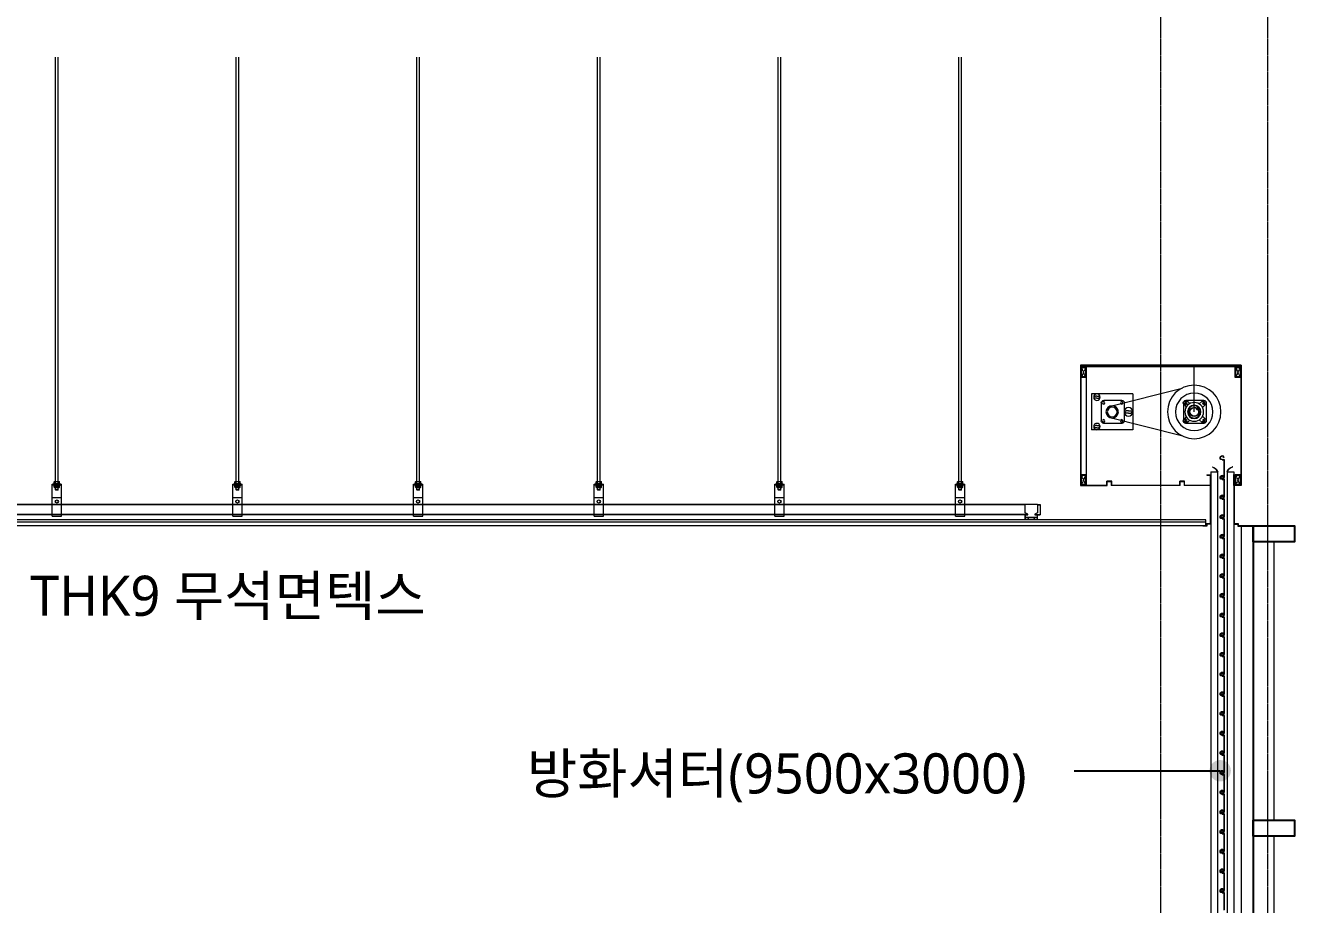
# Model space of a CAD drawing. Header units: inches. Extents: x 3675 to 732988, y -33059 to 70575.
# Drawn here: x 290503 to 295246, y -11315 to -8031 of the extents above; entities that cross this region are included whole.
import ezdxf
from ezdxf.enums import TextEntityAlignment as Align

# ---------------------------------------------------------------- set-up
doc = ezdxf.new("R2010")
doc.units = ezdxf.units.IN
doc.header["$MEASUREMENT"] = 0
doc.linetypes.add('CEN', pattern=[62, 60, -1, 0, -1])
doc.linetypes.add('HIDDENX2', pattern=[0.75, 0.5, -0.25])
doc.layers.get('0').update_dxf_attribs({"linetype": 'CONTINUOUS'})
for name, color, linetype, lineweight in [('A-AXIS-LINE', 1, 'CEN', 15), ('A-ELEV-LIN3', 8, 'CONTINUOUS', 18), ('A-MKXS-LEAD', 7, 'CONTINUOUS', 25), ('A-MKXS-TEXT1', 3, 'CONTINUOUS', 25), ('A-SECT-LIN1', 4, 'CONTINUOUS', 25), ('A-XXXX-FIN2', 6, 'CONTINUOUS', 20), ('A-XXXX-HATC', 8, 'CONTINUOUS', 18), ('DJ', 7, 'CONTINUOUS', 5)]:
    doc.layers.add(name, color=color, linetype=linetype, lineweight=lineweight)
doc.styles.add('맑은고딕', font='malgun.ttf')

# ---------------------------------------------------------------- blocks, each defined once
blk = doc.blocks.new('A$C40A0763A')
at = {"layer": 'A-ELEV-LIN3'}
for p, q in [((493.9, 2845.2), (221.6, 2914.1)), ((131.2, 2858.6), (131.2, 2791.4)), ((133.9, 2852.1), (145, 2841)), ((140.5, 2867.8), (207.7, 2867.8)), ((140.5, 2865.4), (140.5, 2851)), ((147, 2865.1), (157.5, 2854.6)), ((201.1, 2865.1), (192.1, 2856.1)), ((214.2, 2852.1), (205.8, 2843.6)), ((207.7, 2865.4), (207.7, 2851.7)), ((216.9, 2858.6), (216.9, 2791.4)), ((405.5, 2892.2), (560, 2892.2)), ((405.5, 2892.2), (405.5, 2757.8)), ((437.8, 2858.6), (437.8, 2791.4)), ((447.1, 2867.8), (514.3, 2867.8)), ((523.5, 2858.6), (523.5, 2851.7)), ((523.5, 2858.6), (523.5, 2791.4)), ((539.7, 2884.2), (534.5, 2884.2)), ((539.7, 2875.8), (534.5, 2875.8)), ((539.7, 2884.2), (545.6, 2884.2)), ((539.7, 2875.8), (545.6, 2875.8)), ((560, 2892.2), (560, 2757.8)), ((131.2, 2798.6), (131.2, 2791.4)), ((145, 2809), (133.9, 2797.9)), ((140.5, 2798.6), (140.5, 2783.6)), ((161.7, 2837.2), (165, 2840.2)), ((165.2, 2833.3), (161.7, 2837.2)), ((165, 2840.2), (168.5, 2836.3)), ((168.5, 2836.3), (165.2, 2833.3)), ((205.8, 2806.3), (214.2, 2797.9)), ((207.7, 2798.6), (207.7, 2784.3)), ((495.4, 2805.6), (223.7, 2737)), ((421.7, 2829.2), (413.3, 2829.2)), ((421.7, 2820.8), (413.3, 2820.8)), ((421.7, 2829.2), (430.1, 2829.2)), ((421.7, 2820.8), (430.1, 2820.8)), ((437.8, 2798.6), (437.8, 2791.4)), ((140.5, 2782.2), (207.7, 2782.2)), ((157.5, 2795.4), (147, 2784.9)), ((192.1, 2793.9), (201.1, 2784.9)), ((405.5, 2757.8), (560, 2757.8)), ((447.1, 2782.2), (514.3, 2782.2)), ((539.7, 2774.2), (534.5, 2774.2)), ((539.7, 2765.8), (534.5, 2765.8)), ((539.7, 2774.2), (545.6, 2774.2)), ((539.7, 2765.8), (545.6, 2765.8)), ((32.6, 2619.5), (32.9, 2620.2)), ((109.7, 2619.5), (109.4, 2620.2)), ((27.2, 2551.5), (27.2, 2591.5)), ((27.2, 2591.5), (28.7, 2591.5)), ((28.7, 2601.5), (28.7, -280)), ((53.7, 2601.5), (28.7, 2601.5)), ((53.7, 2601.5), (53.7, -280)), ((88.7, 2601.5), (88.7, -280)), ((113.7, 2601.5), (88.7, 2601.5)), ((113.7, 2601.5), (113.7, -280)), ((2.7, 2551.5), (27.2, 2551.5))]:
    blk.add_line(p, q, dxfattribs=at)
blk.add_lwpolyline([(176.2, 2825), (176.2, 2995)], dxfattribs=at)
for centre, radius in [((176.2, 2825), 100), ((176.2, 2825), 70), ((140.5, 2858.6), 4.62), ((176.2, 2825), 35), ((176.2, 2825), 25), ((176.2, 2825), 23), ((207.7, 2858.6), 4.62), ((447.1, 2858.6), 4.62), ((482.8, 2825), 23.1), ((482.8, 2825), 23.1), ((514.3, 2858.6), 4.62), ((539.7, 2880), 12.2), ((421.7, 2825), 16.2), ((482.8, 2825), 18.2), ((140.5, 2791.4), 4.62), ((207.7, 2791.4), 4.62), ((447.1, 2791.4), 4.62), ((514.3, 2791.4), 4.62), ((539.7, 2770), 12.2)]:
    blk.add_circle(centre, radius, dxfattribs=at)
for centre, radius, start, end in [((140.5, 2858.6), 9.24, 45, 225), ((140.5, 2858.6), 9.24, 90, 180), ((207.7, 2858.6), 9.24, 315, 135), ((207.7, 2858.6), 9.24, 0, 90), ((447.1, 2858.6), 9.24, 90, 180), ((514.3, 2858.6), 9.24, 0, 90), ((534.5, 2880), 4.2, 90, 270), ((545.6, 2880), 4.2, 270, 90), ((176.2, 2825), 17, 141.1444, 125.8836), ((176.2, 2825), 16, 141.7398, 125.5179), ((413.3, 2825), 4.2, 90, 270), ((430.1, 2825), 4.2, 270, 90), ((140.5, 2791.4), 9.24, 135, 315), ((140.5, 2791.4), 9.24, 180, 270), ((207.7, 2791.4), 9.24, 225, 45), ((207.7, 2791.4), 9.24, 270, 0), ((447.1, 2791.4), 9.24, 180, 270), ((514.3, 2791.4), 9.24, 270, 0), ((534.5, 2770), 4.2, 90, 270), ((545.6, 2770), 4.2, 270, 90), ((27.6, 2594.4), 25.5, 16.1, 78.6846), ((27.5, 2593.3), 27.5, 17.3443, 78.5827), ((114.9, 2593.3), 27.5, 101.4173, 162.6557), ((114.7, 2594.4), 25.5, 101.3154, 163.9)]:
    blk.add_arc(centre, radius, start, end, dxfattribs=at)
at = {"layer": 'DJ', "color": 4}
for p, q in [((1.2, 3000), (1.2, 2550)), ((1.2, 3000), (1.2, 2995)), ((1.2, 2995), (601.2, 2995)), ((601.2, 3000), (601.2, 2550)), ((64.1, 2645.4), (64.1, 2580.9)), ((65.7, 2644.8), (65.7, 2581.4)), ((72.1, 2647.4), (66.1, 2647.4)), ((72.2, 2645.8), (66.7, 2645.8)), ((67.3, 2653.1), (68.5, 2654.1)), ((28.7, 2550), (28.7, 2591.5)), ((64.1, 2571.9), (64.1, 2508.3)), ((65.7, 2571.3), (65.7, 2507.9)), ((72.1, 2573.9), (66.1, 2573.9)), ((72.2, 2572.3), (66.7, 2572.3)), ((67.3, 2579.6), (68.5, 2580.6)), ((69.1, 2584.9), (70.2, 2583.7)), ((72.1, 2576.4), (70.7, 2576.4)), ((70.7, 2574.8), (72.1, 2574.8)), ((113.7, 2550), (113.7, 2590)), ((128.7, 2590), (113.7, 2590)), ((128.7, 2590), (128.7, 2588.5)), ((228.7, 2565), (213.7, 2565)), ((213.7, 2565), (213.7, 2550)), ((228.7, 2550), (228.7, 2565)), ((501.2, 2565), (486.2, 2565)), ((486.2, 2565), (486.2, 2550)), ((501.2, 2550), (501.2, 2565)), ((1.2, 2550), (28.7, 2550)), ((113.7, 2550), (213.7, 2550)), ((228.7, 2550), (486.2, 2550)), ((228.7, 2550), (486.2, 2550)), ((501.2, 2550), (601.2, 2550)), ((601.2, 2550), (501.2, 2550)), ((601.2, 2550), (501.2, 2550)), ((64.1, 2498.4), (64.1, 2434.8)), ((65.7, 2497.8), (65.7, 2434.4)), ((72.1, 2500.4), (66.1, 2500.4)), ((72.2, 2498.8), (66.7, 2498.8)), ((67.3, 2506.1), (68.5, 2507)), ((69.1, 2511.5), (70.2, 2510.2)), ((72.1, 2502.9), (70.7, 2502.9)), ((70.7, 2501.3), (72.1, 2501.3)), ((64.1, 2424.9), (64.1, 2361.3)), ((65.7, 2424.3), (65.7, 2360.9)), ((72.1, 2426.9), (66.1, 2426.9)), ((72.2, 2425.3), (66.7, 2425.3)), ((67.3, 2432.6), (68.5, 2433.6)), ((69.1, 2437.9), (70.2, 2436.6)), ((72.1, 2429.4), (70.7, 2429.4)), ((70.7, 2427.8), (72.1, 2427.8)), ((64.2, 2351.4), (64.2, 2287.8)), ((65.8, 2350.8), (65.8, 2287.4)), ((72.2, 2353.4), (66.2, 2353.4)), ((72.3, 2351.8), (66.8, 2351.8)), ((67.4, 2359.1), (68.5, 2360.1)), ((69.1, 2364.4), (70.2, 2363.2)), ((72.1, 2355.9), (70.7, 2355.9)), ((70.7, 2354.3), (72.1, 2354.3)), ((64.2, 2277.9), (64.2, 2214.3)), ((65.8, 2277.3), (65.8, 2213.9)), ((72.2, 2279.9), (66.2, 2279.9)), ((72.3, 2278.3), (66.8, 2278.3)), ((67.4, 2285.6), (68.5, 2286.6)), ((69.2, 2290.9), (70.2, 2289.6)), ((72.2, 2282.4), (70.8, 2282.4)), ((70.8, 2280.8), (72.2, 2280.8)), ((64.2, 2204.3), (64.2, 2140.7)), ((65.8, 2203.7), (65.8, 2140.3)), ((72.2, 2206.3), (66.2, 2206.3)), ((72.3, 2204.7), (66.8, 2204.7)), ((67.4, 2212), (68.5, 2213)), ((69.2, 2217.4), (70.2, 2216.2)), ((72.2, 2208.9), (70.8, 2208.9)), ((70.8, 2207.3), (72.2, 2207.3)), ((67.4, 2138.6), (68.5, 2139.5)), ((69.2, 2143.8), (70.2, 2142.6)), ((72.2, 2135.3), (70.8, 2135.3)), ((64.2, 2130.9), (64.2, 2067.3)), ((65.8, 2130.3), (65.8, 2066.9)), ((72.2, 2132.9), (66.2, 2132.9)), ((72.3, 2131.3), (66.8, 2131.3)), ((70.8, 2133.7), (72.2, 2133.7)), ((64.2, 2057.4), (64.2, 1993.8)), ((65.8, 2056.8), (65.8, 1993.4)), ((72.1, 2059.4), (66.2, 2059.4)), ((72.2, 2057.8), (66.8, 2057.8)), ((67.4, 2065), (68.5, 2066)), ((69.2, 2070.4), (70.2, 2069.1)), ((72.2, 2061.9), (70.8, 2061.9)), ((70.8, 2060.3), (72.2, 2060.3)), ((67.4, 1991.6), (68.5, 1992.6)), ((69.2, 1996.9), (70.2, 1995.6)), ((64.2, 1983.9), (64.2, 1920.3)), ((65.8, 1983.3), (65.8, 1919.9)), ((72.1, 1985.9), (66.2, 1985.9)), ((72.2, 1984.3), (66.8, 1984.3)), ((72.2, 1988.4), (70.8, 1988.4)), ((70.8, 1986.8), (72.2, 1986.8)), ((64.2, 1910.3), (64.2, 1846.7)), ((65.8, 1909.7), (65.8, 1846.3)), ((72.1, 1912.3), (66.2, 1912.3)), ((72.2, 1910.7), (66.8, 1910.7)), ((67.4, 1918), (68.5, 1919)), ((69.2, 1923.4), (70.2, 1922.1)), ((72.2, 1914.9), (70.8, 1914.9)), ((70.8, 1913.3), (72.2, 1913.3)), ((69.2, 1849.8), (70.2, 1848.6)), ((64.2, 1836.8), (64.2, 1773.2)), ((65.8, 1836.2), (65.8, 1772.8)), ((72.1, 1838.8), (66.2, 1838.8)), ((72.2, 1837.2), (66.8, 1837.2)), ((67.4, 1844.5), (68.5, 1845.5)), ((72.2, 1841.3), (70.8, 1841.3)), ((70.8, 1839.7), (72.2, 1839.7)), ((64.3, 1763.3), (64.3, 1699.7)), ((65.9, 1762.7), (65.9, 1699.3)), ((72.2, 1765.3), (66.3, 1765.3)), ((72.4, 1763.7), (66.9, 1763.7)), ((67.5, 1771), (68.6, 1772)), ((69.2, 1776.3), (70.2, 1775.1)), ((72.2, 1767.8), (70.8, 1767.8)), ((70.8, 1766.2), (72.2, 1766.2)), ((64.3, 1689.9), (64.3, 1626.3)), ((65.9, 1689.3), (65.9, 1625.9)), ((72.2, 1691.9), (66.3, 1691.9)), ((72.4, 1690.3), (66.9, 1690.3)), ((67.5, 1697.6), (68.6, 1698.5)), ((69.3, 1702.8), (70.3, 1701.6)), ((72.3, 1694.3), (70.9, 1694.3)), ((70.9, 1692.7), (72.3, 1692.7)), ((64.3, 1616.3), (64.3, 1552.7)), ((65.9, 1615.7), (65.9, 1552.3)), ((72.2, 1618.3), (66.3, 1618.3)), ((72.4, 1616.7), (66.9, 1616.7)), ((67.5, 1624), (68.6, 1625)), ((69.3, 1629.4), (70.3, 1628.1)), ((72.3, 1620.9), (70.9, 1620.9)), ((70.9, 1619.3), (72.3, 1619.3)), ((64.3, 1542.8), (64.3, 1479.2)), ((65.9, 1542.2), (65.9, 1478.8)), ((72.2, 1544.8), (66.3, 1544.8)), ((72.4, 1543.2), (66.9, 1543.2)), ((67.5, 1550.5), (68.6, 1551.5)), ((69.3, 1555.8), (70.3, 1554.5)), ((72.3, 1547.3), (70.9, 1547.3)), ((70.9, 1545.7), (72.3, 1545.7)), ((72.3, 1471.3), (66.3, 1471.3)), ((67.5, 1477), (68.7, 1478)), ((69.3, 1482.3), (70.3, 1481.1)), ((72.3, 1473.8), (70.9, 1473.8)), ((70.9, 1472.2), (72.3, 1472.2)), ((64.3, 1469.3), (64.3, 1405.7)), ((65.9, 1468.7), (65.9, 1405.3)), ((72.4, 1469.7), (66.9, 1469.7)), ((64.3, 1395.8), (64.3, 1332.2)), ((65.9, 1395.2), (65.9, 1331.8)), ((72.3, 1397.8), (66.3, 1397.8)), ((72.4, 1396.2), (66.9, 1396.2)), ((67.5, 1403.5), (68.7, 1404.5)), ((69.3, 1408.8), (70.4, 1407.5)), ((72.3, 1400.3), (70.9, 1400.3)), ((70.9, 1398.7), (72.3, 1398.7)), ((67.5, 1329.9), (68.7, 1330.9)), ((69.3, 1335.3), (70.4, 1334.1)), ((64.3, 1322.2), (64.3, 1258.6)), ((65.9, 1321.6), (65.9, 1258.2)), ((72.3, 1324.2), (66.3, 1324.2)), ((72.4, 1322.6), (66.9, 1322.6)), ((72.3, 1326.8), (70.9, 1326.8)), ((70.9, 1325.2), (72.3, 1325.2)), ((64.3, 1248.8), (64.3, 1185.2)), ((65.9, 1248.2), (65.9, 1184.8)), ((72.3, 1250.8), (66.3, 1250.8)), ((72.4, 1249.2), (66.9, 1249.2)), ((67.5, 1256.5), (68.7, 1257.5)), ((69.3, 1261.7), (70.4, 1260.5)), ((72.3, 1253.2), (70.9, 1253.2)), ((70.9, 1251.6), (72.3, 1251.6)), ((69.3, 1188.3), (70.4, 1187)), ((64.3, 1175.3), (64.3, 1111.7)), ((65.9, 1174.7), (65.9, 1111.3)), ((72.3, 1177.3), (66.3, 1177.3)), ((72.4, 1175.7), (66.9, 1175.7)), ((67.5, 1183), (68.6, 1183.9)), ((72.3, 1179.8), (70.9, 1179.8)), ((70.9, 1178.2), (72.3, 1178.2)), ((64.3, 1101.8), (64.3, 1038.2)), ((65.9, 1101.2), (65.9, 1037.8)), ((72.3, 1103.8), (66.3, 1103.8)), ((72.4, 1102.2), (66.9, 1102.2)), ((67.5, 1109.5), (68.6, 1110.5)), ((69.3, 1114.8), (70.3, 1113.5)), ((72.3, 1106.3), (70.9, 1106.3)), ((70.9, 1104.7), (72.3, 1104.7)), ((64.3, 1028.2), (64.3, 964.6)), ((65.9, 1027.6), (65.9, 964.2)), ((72.3, 1030.2), (66.3, 1030.2)), ((72.4, 1028.6), (66.9, 1028.6)), ((67.5, 1035.9), (68.6, 1036.9)), ((69.3, 1041.3), (70.3, 1040.1)), ((72.3, 1032.8), (70.9, 1032.8)), ((70.9, 1031.2), (72.3, 1031.2))]:
    blk.add_line(p, q, dxfattribs=at)
at = {"layer": 'DJ', "color": 8}
for p, q in [((2.7, 2993.5), (599.7, 2993.5)), ((2.7, 2993.5), (2.7, 2551.5)), ((599.7, 2993.5), (599.7, 2593.5)), ((579.7, 2956.5), (579.7, 2591.5)), ((128.7, 2588.5), (115.2, 2588.5)), ((115.2, 2551.5), (115.2, 2588.5)), ((212.2, 2566.5), (230.2, 2566.5)), ((212.2, 2551.5), (212.2, 2566.5)), ((230.2, 2551.5), (230.2, 2566.5)), ((484.7, 2566.5), (502.7, 2566.5)), ((484.7, 2551.5), (484.7, 2566.5)), ((502.7, 2551.5), (502.7, 2566.5)), ((212.2, 2551.5), (115.2, 2551.5)), ((455.6, 2551.5), (230.2, 2551.5)), ((484.7, 2551.5), (452.7, 2551.5)), ((599.7, 2551.5), (502.7, 2551.5))]:
    blk.add_line(p, q, dxfattribs=at)
at = {"layer": 'DJ', "color": 8, "linetype": 'HIDDENX2'}
for p, q in [((5.2, 2956), (20.2, 2991)), ((5.2, 2991), (20.2, 2956)), ((582.2, 2956), (597.2, 2991)), ((582.2, 2991), (597.2, 2956)), ((5.2, 2554), (20.2, 2589)), ((5.2, 2589), (20.2, 2554)), ((582.2, 2554), (597.2, 2589)), ((582.2, 2589), (597.2, 2554))]:
    blk.add_line(p, q, dxfattribs=at)
at = {"layer": 'DJ', "color": 4}
blk.add_lwpolyline([(176.2, 3000), (1.2, 3000), (601.2, 3000)], dxfattribs=at)
at = {"layer": 'DJ', "color": 5}
for points in [[(2.7, 2993.5), (2.7, 2953.5), (22.7, 2953.5), (22.7, 2993.5)], [(579.7, 2993.5), (579.7, 2953.5), (599.7, 2953.5), (599.7, 2993.5)], [(2.7, 2591.5), (2.7, 2551.5), (22.7, 2551.5), (22.7, 2591.5)], [(579.7, 2591.5), (579.7, 2551.5), (599.7, 2551.5), (599.7, 2591.5)]]:
    blk.add_lwpolyline(points, close=True, dxfattribs=at)
at = {"layer": 'DJ', "color": 8, "linetype": 'HIDDENX2'}
for points in [[(5.2, 2991), (5.2, 2956), (20.2, 2956), (20.2, 2991)], [(582.2, 2991), (582.2, 2956), (597.2, 2956), (597.2, 2991)], [(5.2, 2589), (5.2, 2554), (20.2, 2554), (20.2, 2589)], [(582.2, 2589), (582.2, 2554), (597.2, 2554), (597.2, 2589)]]:
    blk.add_lwpolyline(points, close=True, dxfattribs=at)
at = {"layer": 'DJ', "color": 4}
for centre, radius, start, end in [((71.1, 2656.7), 5.17, 95.374, 223.2375), ((71.2, 2656.7), 3.73, 104.6814, 223.594), ((71.6, 2653.8), 8.03, 274.5671, 101.9199), ((71.5, 2653.9), 6.51, 274.8009, 101.6217), ((66.1, 2645.4), 2, 90, 180), ((66.7, 2644.8), 1, 90, 180), ((70.7, 2581.4), 6.6, 180, 269.9997), ((66.1, 2571.9), 2, 90, 180), ((70.7, 2581.4), 5, 180, 270), ((66.7, 2571.3), 1, 90, 180), ((71.1, 2583.2), 5.17, 95.374, 223.2375), ((71.2, 2583.2), 3.73, 104.6814, 223.594), ((72.1, 2580.3), 5.5, 268.1108, 123.0557), ((71.6, 2580.4), 8.03, 274.5671, 101.9199), ((71.5, 2580.4), 6.51, 274.8009, 101.6217), ((72.1, 2580.3), 3.9, 270, 120.4529), ((71.1, 2509.6), 5.17, 95.374, 223.2375), ((71.6, 2506.8), 8.03, 274.5671, 101.9199), ((70.7, 2507.9), 6.6, 180, 269.9997), ((66.1, 2498.4), 2, 90, 180), ((70.7, 2507.9), 5, 180, 270), ((66.7, 2497.8), 1, 90, 180), ((71.2, 2509.6), 3.73, 104.6814, 223.594), ((72.1, 2506.8), 5.5, 268.1108, 123.0557), ((71.5, 2506.8), 6.51, 274.8009, 101.6217), ((72.1, 2506.8), 3.9, 270, 120.4529), ((70.7, 2434.4), 6.6, 180, 269.9997), ((66.1, 2424.9), 2, 90, 180), ((70.7, 2434.4), 5, 180, 270), ((66.7, 2424.3), 1, 90, 180), ((71.1, 2436.1), 5.17, 95.374, 223.2375), ((71.2, 2436.2), 3.73, 104.6814, 223.594), ((72.1, 2433.3), 5.5, 268.1108, 123.0557), ((71.6, 2433.3), 8.03, 274.5671, 101.9199), ((71.5, 2433.4), 6.51, 274.8009, 101.6217), ((72.1, 2433.3), 3.9, 270, 120.4529), ((70.7, 2360.9), 6.6, 180, 269.9997), ((66.2, 2351.4), 2, 90, 180), ((70.7, 2360.9), 5, 180, 270), ((66.8, 2350.8), 1, 90, 180), ((71.2, 2362.6), 5.17, 95.374, 223.2375), ((71.2, 2362.6), 3.73, 104.6814, 223.594), ((72.1, 2359.8), 5.5, 268.1108, 123.0557), ((71.6, 2359.8), 8.03, 274.5671, 101.9199), ((72.1, 2359.8), 3.9, 270, 120.4529), ((71.6, 2359.9), 6.51, 274.8009, 101.6217), ((70.8, 2287.4), 6.6, 180, 269.9997), ((66.2, 2277.9), 2, 90, 180), ((70.8, 2287.4), 5, 180, 270), ((66.8, 2277.3), 1, 90, 180), ((71.2, 2289.2), 5.17, 95.374, 223.2375), ((71.2, 2289.2), 3.73, 104.6814, 223.594), ((72.2, 2286.3), 5.5, 268.1108, 123.0557), ((71.6, 2286.3), 8.03, 274.5671, 101.9199), ((72.2, 2286.3), 3.9, 270, 120.4529), ((71.6, 2286.4), 6.51, 274.8009, 101.6217), ((70.8, 2213.9), 6.6, 180, 269.9997), ((66.2, 2204.3), 2, 90, 180), ((70.8, 2213.9), 5, 180, 270), ((66.8, 2203.7), 1, 90, 180), ((71.2, 2215.6), 5.17, 95.374, 223.2375), ((71.2, 2215.6), 3.73, 104.6814, 223.594), ((72.2, 2212.8), 5.5, 268.1108, 123.0557), ((71.6, 2212.7), 8.03, 274.5671, 101.9199), ((72.2, 2212.8), 3.9, 270, 120.4529), ((71.6, 2212.8), 6.51, 274.8009, 101.6217), ((70.8, 2140.3), 6.6, 180, 269.9997), ((70.8, 2140.3), 5, 180, 270), ((71.2, 2142.1), 5.17, 95.374, 223.2375), ((71.2, 2142.1), 3.73, 104.6814, 223.594), ((72.2, 2139.2), 5.5, 268.1108, 123.0557), ((71.6, 2139.3), 8.03, 274.5671, 101.9199), ((72.2, 2139.2), 3.9, 270, 120.4529), ((71.6, 2139.4), 6.51, 274.8009, 101.6217), ((66.2, 2130.9), 2, 90, 180), ((66.8, 2130.3), 1, 90, 180), ((70.8, 2066.9), 6.6, 180, 269.9997), ((66.2, 2057.4), 2, 90, 180), ((70.8, 2066.9), 5, 180, 270), ((66.8, 2056.8), 1, 90, 180), ((71.1, 2068.6), 5.17, 95.374, 223.2375), ((71.2, 2068.6), 3.73, 104.6814, 223.594), ((72.2, 2065.8), 5.5, 268.1108, 123.0557), ((71.6, 2065.8), 8.03, 274.5671, 101.9199), ((72.2, 2065.8), 3.9, 270, 120.4529), ((71.6, 2065.8), 6.51, 274.8009, 101.6217), ((70.8, 1993.4), 6.6, 180, 269.9997), ((70.8, 1993.4), 5, 180, 270), ((71.1, 1995.1), 5.17, 95.374, 223.2375), ((71.2, 1995.1), 3.73, 104.6814, 223.594), ((72.2, 1992.3), 5.5, 268.1108, 123.0557), ((71.6, 1992.3), 8.03, 274.5671, 101.9199), ((72.2, 1992.3), 3.9, 270, 120.4529), ((71.6, 1992.4), 6.51, 274.8009, 101.6217), ((66.2, 1983.9), 2, 90, 180), ((66.8, 1983.3), 1, 90, 180), ((70.8, 1919.9), 6.6, 180, 269.9997), ((66.2, 1910.3), 2, 90, 180), ((70.8, 1919.9), 5, 180, 270), ((66.8, 1909.7), 1, 90, 180), ((71.1, 1921.5), 5.17, 95.374, 223.2375), ((71.2, 1921.6), 3.73, 104.6814, 223.594), ((72.2, 1918.8), 5.5, 268.1108, 123.0557), ((71.6, 1918.7), 8.03, 274.5671, 101.9199), ((72.2, 1918.8), 3.9, 270, 120.4529), ((71.6, 1918.8), 6.51, 274.8009, 101.6217), ((71.1, 1848.1), 5.17, 95.374, 223.2375), ((71.2, 1848.1), 3.73, 104.6814, 223.594), ((72.2, 1845.2), 5.5, 268.1108, 123.0557), ((71.6, 1845.2), 8.03, 274.5671, 101.9199), ((71.6, 1845.3), 6.51, 274.8009, 101.6217), ((70.8, 1846.3), 6.6, 180, 269.9997), ((66.2, 1836.8), 2, 90, 180), ((70.8, 1846.3), 5, 180, 270), ((66.8, 1836.2), 1, 90, 180), ((72.2, 1845.2), 3.9, 270, 120.4529), ((70.8, 1772.8), 6.6, 180, 269.9997), ((66.3, 1763.3), 2, 90, 180), ((70.8, 1772.8), 5, 180, 270), ((66.9, 1762.7), 1, 90, 180), ((71.2, 1774.6), 5.17, 95.374, 223.2375), ((71.3, 1774.6), 3.73, 104.6814, 223.594), ((72.2, 1771.7), 5.5, 268.1108, 123.0557), ((71.7, 1771.7), 8.03, 274.5671, 101.9199), ((72.2, 1771.7), 3.9, 270, 120.4529), ((71.7, 1771.8), 6.51, 274.8009, 101.6217), ((70.9, 1699.3), 6.6, 180, 269.9997), ((66.3, 1689.9), 2, 90, 180), ((70.9, 1699.3), 5, 180, 270), ((66.9, 1689.3), 1, 90, 180), ((71.2, 1701.1), 5.17, 95.374, 223.2375), ((71.3, 1701.1), 3.73, 104.6814, 223.594), ((72.3, 1698.2), 5.5, 268.1108, 123.0557), ((71.7, 1698.3), 8.03, 274.5671, 101.9199), ((72.3, 1698.2), 3.9, 270, 120.4529), ((71.7, 1698.3), 6.51, 274.8009, 101.6217), ((70.9, 1625.9), 6.6, 180, 269.9997), ((66.3, 1616.3), 2, 90, 180), ((70.9, 1625.9), 5, 180, 270), ((66.9, 1615.7), 1, 90, 180), ((71.2, 1627.5), 5.17, 95.374, 223.2375), ((71.3, 1627.5), 3.73, 104.6814, 223.594), ((72.3, 1624.8), 5.5, 268.1108, 123.0557), ((71.7, 1624.7), 8.03, 274.5671, 101.9199), ((72.3, 1624.8), 3.9, 270, 120.4529), ((71.7, 1624.8), 6.51, 274.8009, 101.6217), ((70.9, 1552.3), 6.6, 180, 269.9997), ((66.3, 1542.8), 2, 90, 180), ((70.9, 1552.3), 5, 180, 270), ((66.9, 1542.2), 1, 90, 180), ((71.2, 1554), 5.17, 95.374, 223.2375), ((71.3, 1554.1), 3.73, 104.6814, 223.594), ((72.3, 1551.2), 5.5, 268.1108, 123.0557), ((71.7, 1551.2), 8.03, 274.5671, 101.9199), ((72.3, 1551.2), 3.9, 270, 120.4529), ((71.7, 1551.3), 6.51, 274.8009, 101.6217), ((70.9, 1478.8), 6.6, 180, 269.9997), ((66.3, 1469.3), 2, 90, 180), ((70.9, 1478.8), 5, 180, 270), ((71.3, 1480.5), 5.17, 95.374, 223.2375), ((71.4, 1480.5), 3.73, 104.6814, 223.594), ((72.3, 1477.7), 5.5, 268.1108, 123.0557), ((71.8, 1477.7), 8.03, 274.5671, 101.9199), ((72.3, 1477.7), 3.9, 270, 120.4529), ((71.7, 1477.8), 6.51, 274.8009, 101.6217), ((66.9, 1468.7), 1, 90, 180), ((70.9, 1405.3), 6.6, 180, 269.9997), ((66.3, 1395.8), 2, 90, 180), ((70.9, 1405.3), 5, 180, 270), ((66.9, 1395.2), 1, 90, 180), ((71.3, 1407.1), 5.17, 95.374, 223.2375), ((71.4, 1407.1), 3.73, 104.6814, 223.594), ((72.3, 1404.2), 5.5, 268.1108, 123.0557), ((71.8, 1404.2), 8.03, 274.5671, 101.9199), ((71.7, 1404.3), 6.51, 274.8009, 101.6217), ((72.3, 1404.2), 3.9, 270, 120.4529), ((70.9, 1331.8), 6.6, 180, 269.9997), ((70.9, 1331.8), 5, 180, 270), ((71.3, 1333.5), 5.17, 95.374, 223.2375), ((71.4, 1333.5), 3.73, 104.6814, 223.594), ((72.3, 1330.7), 5.5, 268.1108, 123.0557), ((71.8, 1330.6), 8.03, 274.5671, 101.9199), ((71.7, 1330.7), 6.51, 274.8009, 101.6217), ((72.3, 1330.7), 3.9, 270, 120.4529), ((66.3, 1322.2), 2, 90, 180), ((66.9, 1321.6), 1, 90, 180), ((70.9, 1258.2), 6.6, 180, 269.9997), ((66.3, 1248.8), 2, 90, 180), ((70.9, 1258.2), 5, 180, 270), ((66.9, 1248.2), 1, 90, 180), ((71.3, 1260), 5.17, 95.374, 223.2375), ((71.4, 1260), 3.73, 104.6814, 223.594), ((72.3, 1257.1), 5.5, 268.1108, 123.0557), ((71.8, 1257.2), 8.03, 274.5671, 101.9199), ((71.7, 1257.3), 6.51, 274.8009, 101.6217), ((72.3, 1257.1), 3.9, 270, 120.4529), ((71.3, 1186.5), 5.17, 95.374, 223.2375), ((71.3, 1186.5), 3.73, 104.6814, 223.594), ((72.3, 1183.7), 5.5, 268.1108, 123.0557), ((71.7, 1183.7), 8.03, 274.5671, 101.9199), ((71.7, 1183.7), 6.51, 274.8009, 101.6217), ((72.3, 1183.7), 3.9, 270, 120.4529), ((70.9, 1184.8), 6.6, 180, 269.9997), ((66.3, 1175.3), 2, 90, 180), ((70.9, 1184.8), 5, 180, 270), ((66.9, 1174.7), 1, 90, 180), ((70.9, 1111.3), 6.6, 180, 269.9997), ((66.3, 1101.8), 2, 90, 180), ((70.9, 1111.3), 5, 180, 270), ((66.9, 1101.2), 1, 90, 180), ((71.3, 1113), 5.17, 95.374, 223.2375), ((71.3, 1113), 3.73, 104.6814, 223.594), ((72.3, 1110.2), 5.5, 268.1108, 123.0557), ((71.7, 1110.2), 8.03, 274.5671, 101.9199), ((72.3, 1110.2), 3.9, 270, 120.4529), ((71.7, 1110.3), 6.51, 274.8009, 101.6217), ((71.3, 1039.4), 5.17, 95.374, 223.2375), ((71.7, 1036.6), 8.03, 274.5671, 101.9199), ((70.9, 1037.8), 6.6, 180, 269.9997), ((66.3, 1028.2), 2, 90, 180), ((70.9, 1037.8), 5, 180, 270), ((66.9, 1027.6), 1, 90, 180), ((71.3, 1039.5), 3.73, 104.6814, 223.594), ((72.3, 1036.7), 5.5, 268.1108, 123.0557), ((72.3, 1036.7), 3.9, 270, 120.4529), ((71.7, 1036.7), 6.51, 274.8009, 101.6217)]:
    blk.add_arc(centre, radius, start, end, dxfattribs=at)

msp = doc.modelspace()

# ---------------------------------------------------------------- hatches: boundary and pattern name
at = {"layer": 'A-MKXS-LEAD'}
h = msp.add_hatch(color=256, dxfattribs=at)
h.dxf.hatch_style = 1
h.paths.add_polyline_path([(294927.5, -10815, -1), (295007.5, -10815, -1)])

# ---------------------------------------------------------------- linework, layer by layer
at = {"layer": 'A-AXIS-LINE'}
for p, q in [((294745.6, -14599.5), (294745.6, -5849.5)), ((295145.6, -14599.5), (295145.6, -5849.5))]:
    msp.add_line(p, q, dxfattribs=at)
at = {"layer": 'A-ELEV-LIN3'}
for p, q in [((290615.6, -9765.9), (290615.6, -8149.5)), ((290625.6, -9765.9), (290625.6, -8149.5)), ((291290.6, -9765.9), (291290.6, -8149.5)), ((291300.6, -9765.9), (291300.6, -8149.5)), ((291965.6, -9765.9), (291965.6, -8149.5)), ((291975.6, -9765.9), (291975.6, -8149.5)), ((292640.6, -9765.9), (292640.6, -8149.5)), ((292650.6, -9765.9), (292650.6, -8149.5)), ((293315.6, -9765.9), (293315.6, -8149.5)), ((293325.6, -9765.9), (293325.6, -8149.5)), ((293990.6, -9765.9), (293990.6, -8149.5)), ((294000.6, -9765.9), (294000.6, -8149.5)), ((290603.1, -9744.5), (290638.1, -9744.5)), ((290603.1, -9864.5), (290603.1, -9744.5)), ((290603.1, -9746.5), (290638.1, -9746.5)), ((290608.6, -9748.5), (290608.6, -9742.5)), ((290608.6, -9742.5), (290632.6, -9742.5)), ((290608.6, -9748.5), (290632.6, -9748.5)), ((290608.6, -9748.5), (290632.6, -9748.5)), ((290611.6, -9734.5), (290610.6, -9735.5)), ((290610.6, -9742.5), (290610.6, -9735.5)), ((290610.6, -9742.5), (290610.6, -9735.5)), ((290610.6, -9755.5), (290610.6, -9748.5)), ((290611.6, -9756.5), (290610.6, -9755.5)), ((290611.6, -9756.5), (290610.6, -9755.5)), ((290611.6, -9734.5), (290629.6, -9734.5)), ((290611.6, -9756.5), (290629.6, -9756.5)), ((290613.9, -9734.5), (290615.6, -9736.2)), ((290613.9, -9742.5), (290615.6, -9740.8)), ((290613.9, -9748.5), (290615.6, -9750.2)), ((290613.9, -9748.5), (290615.6, -9750.2)), ((290613.9, -9756.5), (290615.6, -9754.8)), ((290617.2, -9734.5), (290615.6, -9736.2)), ((290617.2, -9742.5), (290615.6, -9740.8)), ((290617.2, -9748.5), (290615.6, -9750.2)), ((290615.6, -9765.9), (290615.6, -9748.5)), ((290617.2, -9748.5), (290615.6, -9750.2)), ((290617.2, -9756.5), (290615.6, -9754.8)), ((290625.6, -9765.9), (290615.6, -9765.9)), ((290615.6, -9765.9), (290616.6, -9766.9)), ((290624.6, -9766.9), (290616.6, -9766.9)), ((290620.6, -9756.5), (290620.6, -9748.5)), ((290620.6, -9756.5), (290620.6, -9748.5)), ((290623.9, -9734.5), (290625.6, -9736.2)), ((290623.9, -9742.5), (290625.6, -9740.8)), ((290623.9, -9748.5), (290625.6, -9750.2)), ((290623.9, -9756.5), (290625.6, -9754.8)), ((290625.6, -9765.9), (290624.6, -9766.9)), ((290627.2, -9734.5), (290625.6, -9736.2)), ((290627.2, -9742.5), (290625.6, -9740.8)), ((290627.2, -9748.5), (290625.6, -9750.2)), ((290625.6, -9765.9), (290625.6, -9748.5)), ((290627.2, -9756.5), (290625.6, -9754.8)), ((290630.6, -9735.5), (290629.6, -9734.5)), ((290630.6, -9755.5), (290629.6, -9756.5)), ((290630.6, -9742.5), (290630.6, -9735.5)), ((290630.6, -9742.5), (290630.6, -9735.5)), ((290630.6, -9755.5), (290630.6, -9748.5)), ((290632.6, -9748.5), (290632.6, -9742.5)), ((290638.1, -9864.5), (290638.1, -9744.5)), ((291278.1, -9744.5), (291313.1, -9744.5)), ((291278.1, -9864.5), (291278.1, -9744.5)), ((291278.1, -9746.5), (291313.1, -9746.5)), ((291283.6, -9748.5), (291283.6, -9742.5)), ((291283.6, -9742.5), (291307.6, -9742.5)), ((291283.6, -9748.5), (291307.6, -9748.5)), ((291283.6, -9748.5), (291307.6, -9748.5)), ((291286.6, -9734.5), (291285.6, -9735.5)), ((291285.6, -9742.5), (291285.6, -9735.5)), ((291285.6, -9742.5), (291285.6, -9735.5)), ((291285.6, -9755.5), (291285.6, -9748.5)), ((291286.6, -9756.5), (291285.6, -9755.5)), ((291286.6, -9756.5), (291285.6, -9755.5)), ((291286.6, -9734.5), (291304.6, -9734.5)), ((291286.6, -9756.5), (291304.6, -9756.5)), ((291288.9, -9734.5), (291290.6, -9736.2)), ((291288.9, -9742.5), (291290.6, -9740.8)), ((291288.9, -9748.5), (291290.6, -9750.2)), ((291288.9, -9748.5), (291290.6, -9750.2)), ((291288.9, -9756.5), (291290.6, -9754.8)), ((291292.2, -9734.5), (291290.6, -9736.2)), ((291292.2, -9742.5), (291290.6, -9740.8)), ((291292.2, -9748.5), (291290.6, -9750.2)), ((291290.6, -9765.9), (291290.6, -9748.5)), ((291292.2, -9748.5), (291290.6, -9750.2)), ((291292.2, -9756.5), (291290.6, -9754.8)), ((291300.6, -9765.9), (291290.6, -9765.9)), ((291290.6, -9765.9), (291291.6, -9766.9)), ((291299.6, -9766.9), (291291.6, -9766.9)), ((291295.6, -9756.5), (291295.6, -9748.5)), ((291295.6, -9756.5), (291295.6, -9748.5)), ((291298.9, -9734.5), (291300.6, -9736.2)), ((291298.9, -9742.5), (291300.6, -9740.8)), ((291298.9, -9748.5), (291300.6, -9750.2)), ((291298.9, -9756.5), (291300.6, -9754.8)), ((291300.6, -9765.9), (291299.6, -9766.9)), ((291302.2, -9734.5), (291300.6, -9736.2)), ((291302.2, -9742.5), (291300.6, -9740.8)), ((291302.2, -9748.5), (291300.6, -9750.2)), ((291300.6, -9765.9), (291300.6, -9748.5)), ((291302.2, -9756.5), (291300.6, -9754.8)), ((291305.6, -9735.5), (291304.6, -9734.5)), ((291305.6, -9755.5), (291304.6, -9756.5)), ((291305.6, -9742.5), (291305.6, -9735.5)), ((291305.6, -9742.5), (291305.6, -9735.5)), ((291305.6, -9755.5), (291305.6, -9748.5)), ((291307.6, -9748.5), (291307.6, -9742.5)), ((291313.1, -9864.5), (291313.1, -9744.5)), ((291953.1, -9744.5), (291988.1, -9744.5)), ((291953.1, -9864.5), (291953.1, -9744.5)), ((291953.1, -9746.5), (291988.1, -9746.5)), ((291958.6, -9748.5), (291958.6, -9742.5)), ((291958.6, -9742.5), (291982.6, -9742.5)), ((291958.6, -9748.5), (291982.6, -9748.5)), ((291958.6, -9748.5), (291982.6, -9748.5)), ((291961.6, -9734.5), (291960.6, -9735.5)), ((291960.6, -9742.5), (291960.6, -9735.5)), ((291960.6, -9742.5), (291960.6, -9735.5)), ((291960.6, -9755.5), (291960.6, -9748.5)), ((291961.6, -9756.5), (291960.6, -9755.5)), ((291961.6, -9756.5), (291960.6, -9755.5)), ((291961.6, -9734.5), (291979.6, -9734.5)), ((291961.6, -9756.5), (291979.6, -9756.5)), ((291963.9, -9734.5), (291965.6, -9736.2)), ((291963.9, -9742.5), (291965.6, -9740.8)), ((291963.9, -9748.5), (291965.6, -9750.2)), ((291963.9, -9748.5), (291965.6, -9750.2)), ((291963.9, -9756.5), (291965.6, -9754.8)), ((291967.2, -9734.5), (291965.6, -9736.2)), ((291967.2, -9742.5), (291965.6, -9740.8)), ((291967.2, -9748.5), (291965.6, -9750.2)), ((291965.6, -9765.9), (291965.6, -9748.5)), ((291967.2, -9748.5), (291965.6, -9750.2)), ((291967.2, -9756.5), (291965.6, -9754.8)), ((291975.6, -9765.9), (291965.6, -9765.9)), ((291965.6, -9765.9), (291966.6, -9766.9)), ((291974.6, -9766.9), (291966.6, -9766.9)), ((291970.6, -9756.5), (291970.6, -9748.5)), ((291970.6, -9756.5), (291970.6, -9748.5)), ((291973.9, -9734.5), (291975.6, -9736.2)), ((291973.9, -9742.5), (291975.6, -9740.8)), ((291973.9, -9748.5), (291975.6, -9750.2)), ((291973.9, -9756.5), (291975.6, -9754.8)), ((291975.6, -9765.9), (291974.6, -9766.9)), ((291977.2, -9734.5), (291975.6, -9736.2)), ((291977.2, -9742.5), (291975.6, -9740.8)), ((291977.2, -9748.5), (291975.6, -9750.2)), ((291975.6, -9765.9), (291975.6, -9748.5)), ((291977.2, -9756.5), (291975.6, -9754.8)), ((291980.6, -9735.5), (291979.6, -9734.5)), ((291980.6, -9755.5), (291979.6, -9756.5)), ((291980.6, -9742.5), (291980.6, -9735.5)), ((291980.6, -9742.5), (291980.6, -9735.5)), ((291980.6, -9755.5), (291980.6, -9748.5)), ((291982.6, -9748.5), (291982.6, -9742.5)), ((291988.1, -9864.5), (291988.1, -9744.5)), ((292628.1, -9744.5), (292663.1, -9744.5)), ((292628.1, -9864.5), (292628.1, -9744.5)), ((292628.1, -9746.5), (292663.1, -9746.5)), ((292633.6, -9748.5), (292633.6, -9742.5)), ((292633.6, -9742.5), (292657.6, -9742.5)), ((292633.6, -9748.5), (292657.6, -9748.5)), ((292633.6, -9748.5), (292657.6, -9748.5)), ((292636.6, -9734.5), (292635.6, -9735.5)), ((292635.6, -9742.5), (292635.6, -9735.5)), ((292635.6, -9742.5), (292635.6, -9735.5)), ((292635.6, -9755.5), (292635.6, -9748.5)), ((292636.6, -9756.5), (292635.6, -9755.5)), ((292636.6, -9756.5), (292635.6, -9755.5)), ((292636.6, -9734.5), (292654.6, -9734.5)), ((292636.6, -9756.5), (292654.6, -9756.5)), ((292638.9, -9734.5), (292640.6, -9736.2)), ((292638.9, -9742.5), (292640.6, -9740.8)), ((292638.9, -9748.5), (292640.6, -9750.2)), ((292638.9, -9748.5), (292640.6, -9750.2)), ((292638.9, -9756.5), (292640.6, -9754.8)), ((292642.2, -9734.5), (292640.6, -9736.2)), ((292642.2, -9742.5), (292640.6, -9740.8)), ((292642.2, -9748.5), (292640.6, -9750.2)), ((292640.6, -9765.9), (292640.6, -9748.5)), ((292642.2, -9748.5), (292640.6, -9750.2)), ((292642.2, -9756.5), (292640.6, -9754.8)), ((292650.6, -9765.9), (292640.6, -9765.9)), ((292640.6, -9765.9), (292641.6, -9766.9)), ((292649.6, -9766.9), (292641.6, -9766.9)), ((292645.6, -9756.5), (292645.6, -9748.5)), ((292645.6, -9756.5), (292645.6, -9748.5)), ((292648.9, -9734.5), (292650.6, -9736.2)), ((292648.9, -9742.5), (292650.6, -9740.8)), ((292648.9, -9748.5), (292650.6, -9750.2)), ((292648.9, -9756.5), (292650.6, -9754.8)), ((292650.6, -9765.9), (292649.6, -9766.9)), ((292652.2, -9734.5), (292650.6, -9736.2)), ((292652.2, -9742.5), (292650.6, -9740.8)), ((292652.2, -9748.5), (292650.6, -9750.2)), ((292650.6, -9765.9), (292650.6, -9748.5)), ((292652.2, -9756.5), (292650.6, -9754.8)), ((292655.6, -9735.5), (292654.6, -9734.5)), ((292655.6, -9755.5), (292654.6, -9756.5)), ((292655.6, -9742.5), (292655.6, -9735.5)), ((292655.6, -9742.5), (292655.6, -9735.5)), ((292655.6, -9755.5), (292655.6, -9748.5)), ((292657.6, -9748.5), (292657.6, -9742.5)), ((292663.1, -9864.5), (292663.1, -9744.5)), ((293303.1, -9744.5), (293338.1, -9744.5)), ((293303.1, -9864.5), (293303.1, -9744.5)), ((293303.1, -9746.5), (293338.1, -9746.5)), ((293308.6, -9748.5), (293308.6, -9742.5)), ((293308.6, -9742.5), (293332.6, -9742.5)), ((293308.6, -9748.5), (293332.6, -9748.5)), ((293308.6, -9748.5), (293332.6, -9748.5)), ((293311.6, -9734.5), (293310.6, -9735.5)), ((293310.6, -9742.5), (293310.6, -9735.5)), ((293310.6, -9742.5), (293310.6, -9735.5)), ((293310.6, -9755.5), (293310.6, -9748.5)), ((293311.6, -9756.5), (293310.6, -9755.5)), ((293311.6, -9756.5), (293310.6, -9755.5)), ((293311.6, -9734.5), (293329.6, -9734.5)), ((293311.6, -9756.5), (293329.6, -9756.5)), ((293313.9, -9734.5), (293315.6, -9736.2)), ((293313.9, -9742.5), (293315.6, -9740.8)), ((293313.9, -9748.5), (293315.6, -9750.2)), ((293313.9, -9748.5), (293315.6, -9750.2)), ((293313.9, -9756.5), (293315.6, -9754.8)), ((293317.2, -9734.5), (293315.6, -9736.2)), ((293317.2, -9742.5), (293315.6, -9740.8)), ((293317.2, -9748.5), (293315.6, -9750.2)), ((293315.6, -9765.9), (293315.6, -9748.5)), ((293317.2, -9748.5), (293315.6, -9750.2)), ((293317.2, -9756.5), (293315.6, -9754.8)), ((293325.6, -9765.9), (293315.6, -9765.9)), ((293315.6, -9765.9), (293316.6, -9766.9)), ((293324.6, -9766.9), (293316.6, -9766.9)), ((293320.6, -9756.5), (293320.6, -9748.5)), ((293320.6, -9756.5), (293320.6, -9748.5)), ((293323.9, -9734.5), (293325.6, -9736.2)), ((293323.9, -9742.5), (293325.6, -9740.8)), ((293323.9, -9748.5), (293325.6, -9750.2)), ((293323.9, -9756.5), (293325.6, -9754.8)), ((293325.6, -9765.9), (293324.6, -9766.9)), ((293327.2, -9734.5), (293325.6, -9736.2)), ((293327.2, -9742.5), (293325.6, -9740.8)), ((293327.2, -9748.5), (293325.6, -9750.2)), ((293325.6, -9765.9), (293325.6, -9748.5)), ((293327.2, -9756.5), (293325.6, -9754.8)), ((293330.6, -9735.5), (293329.6, -9734.5)), ((293330.6, -9755.5), (293329.6, -9756.5)), ((293330.6, -9742.5), (293330.6, -9735.5)), ((293330.6, -9742.5), (293330.6, -9735.5)), ((293330.6, -9755.5), (293330.6, -9748.5)), ((293332.6, -9748.5), (293332.6, -9742.5)), ((293338.1, -9864.5), (293338.1, -9744.5)), ((293978.1, -9744.5), (294013.1, -9744.5)), ((293978.1, -9864.5), (293978.1, -9744.5)), ((293978.1, -9746.5), (294013.1, -9746.5)), ((293983.6, -9748.5), (293983.6, -9742.5)), ((293983.6, -9742.5), (294007.6, -9742.5)), ((293983.6, -9748.5), (294007.6, -9748.5)), ((293983.6, -9748.5), (294007.6, -9748.5)), ((293986.6, -9734.5), (293985.6, -9735.5)), ((293985.6, -9742.5), (293985.6, -9735.5)), ((293985.6, -9742.5), (293985.6, -9735.5)), ((293985.6, -9755.5), (293985.6, -9748.5)), ((293986.6, -9756.5), (293985.6, -9755.5)), ((293986.6, -9756.5), (293985.6, -9755.5)), ((293986.6, -9734.5), (294004.6, -9734.5)), ((293986.6, -9756.5), (294004.6, -9756.5)), ((293988.9, -9734.5), (293990.6, -9736.2)), ((293988.9, -9742.5), (293990.6, -9740.8)), ((293988.9, -9748.5), (293990.6, -9750.2)), ((293988.9, -9748.5), (293990.6, -9750.2)), ((293988.9, -9756.5), (293990.6, -9754.8)), ((293992.2, -9734.5), (293990.6, -9736.2)), ((293992.2, -9742.5), (293990.6, -9740.8)), ((293992.2, -9748.5), (293990.6, -9750.2)), ((293990.6, -9765.9), (293990.6, -9748.5)), ((293992.2, -9748.5), (293990.6, -9750.2)), ((293992.2, -9756.5), (293990.6, -9754.8)), ((294000.6, -9765.9), (293990.6, -9765.9)), ((293990.6, -9765.9), (293991.6, -9766.9)), ((293999.6, -9766.9), (293991.6, -9766.9)), ((293995.6, -9756.5), (293995.6, -9748.5)), ((293995.6, -9756.5), (293995.6, -9748.5)), ((293998.9, -9734.5), (294000.6, -9736.2)), ((293998.9, -9742.5), (294000.6, -9740.8)), ((293998.9, -9748.5), (294000.6, -9750.2)), ((293998.9, -9756.5), (294000.6, -9754.8)), ((294000.6, -9765.9), (293999.6, -9766.9)), ((294002.2, -9734.5), (294000.6, -9736.2)), ((294002.2, -9742.5), (294000.6, -9740.8)), ((294002.2, -9748.5), (294000.6, -9750.2)), ((294000.6, -9765.9), (294000.6, -9748.5)), ((294002.2, -9756.5), (294000.6, -9754.8)), ((294005.6, -9735.5), (294004.6, -9734.5)), ((294005.6, -9755.5), (294004.6, -9756.5)), ((294005.6, -9742.5), (294005.6, -9735.5)), ((294005.6, -9742.5), (294005.6, -9735.5)), ((294005.6, -9755.5), (294005.6, -9748.5)), ((294007.6, -9748.5), (294007.6, -9742.5)), ((294013.1, -9864.5), (294013.1, -9744.5)), ((290603.1, -9794.5), (290638.1, -9794.5)), ((291278.1, -9794.5), (291313.1, -9794.5)), ((291953.1, -9794.5), (291988.1, -9794.5)), ((292628.1, -9794.5), (292663.1, -9794.5)), ((293303.1, -9794.5), (293338.1, -9794.5)), ((293978.1, -9794.5), (294013.1, -9794.5)), ((290603.1, -9864.5), (290638.1, -9864.5)), ((291278.1, -9864.5), (291313.1, -9864.5)), ((291953.1, -9864.5), (291988.1, -9864.5)), ((292628.1, -9864.5), (292663.1, -9864.5)), ((293303.1, -9864.5), (293338.1, -9864.5)), ((293978.1, -9864.5), (294013.1, -9864.5))]:
    msp.add_line(p, q, dxfattribs=at)
at = {"layer": 'A-ELEV-LIN3', "color": 8}
for p, q in [((294249.3, -9857.5), (284909.3, -9857.5)), ((294249.3, -9858.5), (284909.3, -9858.5)), ((294239.3, -9820.5), (284919.3, -9820.5)), ((294239.3, -9821.5), (284919.3, -9821.5)), ((294239.3, -9851.2), (294239.3, -9819.5)), ((294239.3, -9819.5), (294284.3, -9819.5)), ((294249.3, -9857.1), (294239.3, -9851.2)), ((294239.3, -9877.5), (294239.3, -9858.5)), ((294239.3, -9858.5), (294249.3, -9858.5)), ((294240.3, -9876.5), (294240.3, -9859.5)), ((294240.3, -9859.5), (294249.3, -9859.5)), ((294249.3, -9859.5), (294249.3, -9857.1)), ((294284.3, -9851.2), (294274.3, -9857.1)), ((294274.3, -9857.1), (294274.3, -9859.5)), ((294274.3, -9857.5), (294294.3, -9857.5)), ((294274.3, -9858.5), (294294.3, -9858.5)), ((294274.3, -9859.5), (294283.3, -9859.5)), ((294283.3, -9859.5), (294283.3, -9876.5)), ((294284.3, -9819.5), (294284.3, -9851.2)), ((294284.3, -9820.5), (294294.3, -9820.5)), ((294284.3, -9821.5), (294294.3, -9821.5)), ((294284.3, -9877.5), (294284.3, -9858.5)), ((294294.3, -9820.5), (294294.3, -9858.5)), ((294294.3, -9820.5), (294294.3, -9858.5)), ((294283.3, -9869.3), (294240.3, -9869.3)), ((294247.6, -9876.5), (294240.3, -9876.5)), ((294250.5, -9871.2), (294247.6, -9876.5)), ((294248.2, -9877.5), (294250.5, -9873.2)), ((294253.5, -9876.5), (294250.5, -9871.2)), ((294250.5, -9873.2), (294252.9, -9877.5)), ((294270.1, -9876.5), (294253.5, -9876.5)), ((294273, -9871.2), (294270.1, -9876.5)), ((294270.7, -9877.5), (294273, -9873.2)), ((294276, -9876.5), (294273, -9871.2)), ((294273, -9873.2), (294275.4, -9877.5)), ((294283.3, -9876.5), (294276, -9876.5))]:
    msp.add_line(p, q, dxfattribs=at)
at = {"layer": 'A-ELEV-LIN3'}
for points in [[(294933.1, -9749.5), (294931.1, -9749.5), (294931.1, -9892.5), (294915.4, -9892.5), (294931.1, -9892.5), (294931.1, -9749.5), (294933.1, -9749.5), (294933.1, -9894.5), (294917.4, -9894.5), (294917.4, -9901.5), (294902.4, -9901.5), (294902.4, -9899.5), (294915.4, -9899.5), (294915.4, -9892.5)], [(295018.1, -9749.5), (295020.1, -9749.5), (295020.1, -9892.5), (295035.7, -9892.5), (295020.1, -9892.5), (295020.1, -9749.5), (295018.1, -9749.5), (295018.1, -9894.5), (295033.7, -9894.5), (295033.7, -9901.5), (295090.6, -9901.5), (295090.6, -9899.5), (295035.7, -9899.5), (295035.7, -9892.5)]]:
    msp.add_lwpolyline(points, dxfattribs=at)
for centre in [(290620.6, -9809.2), (291295.6, -9809.2), (291970.6, -9809.2), (292645.6, -9809.2), (293320.6, -9809.2), (293995.6, -9809.2)]:
    msp.add_circle(centre, 6.1, dxfattribs=at)
at = {"layer": 'A-MKXS-LEAD'}
msp.add_line((294422.1, -10815), (294967, -10815), dxfattribs=at)
at = {"layer": 'A-SECT-LIN1'}
msp.add_line((295090.6, -9899.5), (295090.6, -12599.5), dxfattribs=at)
msp.add_lwpolyline([(295090.6, -9899.5), (295245.6, -9899.5), (295245.6, -9959.5), (295090.6, -9959.5)], close=True, dxfattribs=at)
at = {"layer": 'A-SECT-LIN1', "elevation": 0}
msp.add_lwpolyline([(295090.6, -10999.5), (295245.6, -10999.5), (295245.6, -11059.5), (295090.6, -11059.5)], close=True, dxfattribs=at)
at = {"layer": 'A-XXXX-FIN2'}
for p, q in [((294914.3, -9877.5), (284864.3, -9877.5)), ((294914.3, -9887), (284864.3, -9887)), ((294914.3, -9899.5), (284864.3, -9899.5)), ((294914.3, -9899.5), (294914.3, -9877.5))]:
    msp.add_line(p, q, dxfattribs=at)
at = {"layer": 'A-XXXX-HATC'}
for p, q in [((295045.6, -9899.5), (295045.6, -12599.5)), ((295168.1, -9959.5), (295168.1, -10999.5)), ((295168.1, -11059.5), (295168.1, -11739.5))]:
    msp.add_line(p, q, dxfattribs=at)

# ---------------------------------------------------------------- block references
at = {"xscale": -1}
msp.add_blockref('A$C40A0763A', (295046.7, -12299.5), dxfattribs=at)

# ---------------------------------------------------------------- texts
at = {"layer": 'A-MKXS-TEXT1', "style": '맑은고딕'}
for s, p in [('THK9 무석면텍스', (290521.2, -10161.3)), ('방화셔터(9500x3000)', (292376.7, -10824.9))]:
    msp.add_text(s, height=150, dxfattribs=at).set_placement(p, align=Align.MIDDLE_LEFT)

doc.saveas('drawing.dxf')
